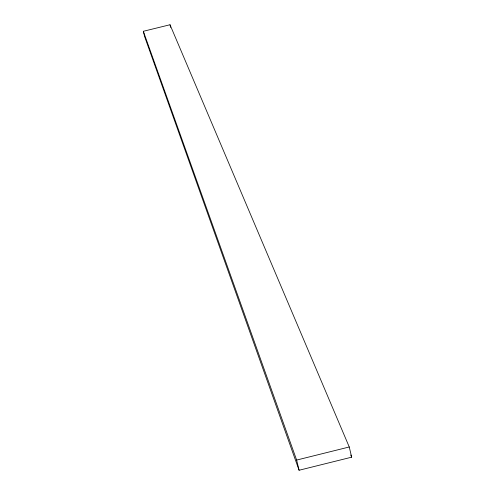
<?xml version="1.0" encoding="UTF-8"?>
<svg xmlns="http://www.w3.org/2000/svg" width="495" height="495" viewBox="0 0 495 495"><rect width="100%" height="100%" fill="white"/><g stroke="black" fill="none" stroke-linecap="round" stroke-linejoin="round"><path stroke-width="0.74" d="M143.327 31.29L296.641 460.065L349.253 446.985L351.673 457.176L299.091 470.25L144.62 36.581L143.327 31.29L170.02 24.75L349.253 446.985M350.769 455.035L351.673 457.176M170.02 24.75L170.657 27.398M296.641 460.065L299.091 470.25"/></g></svg>
